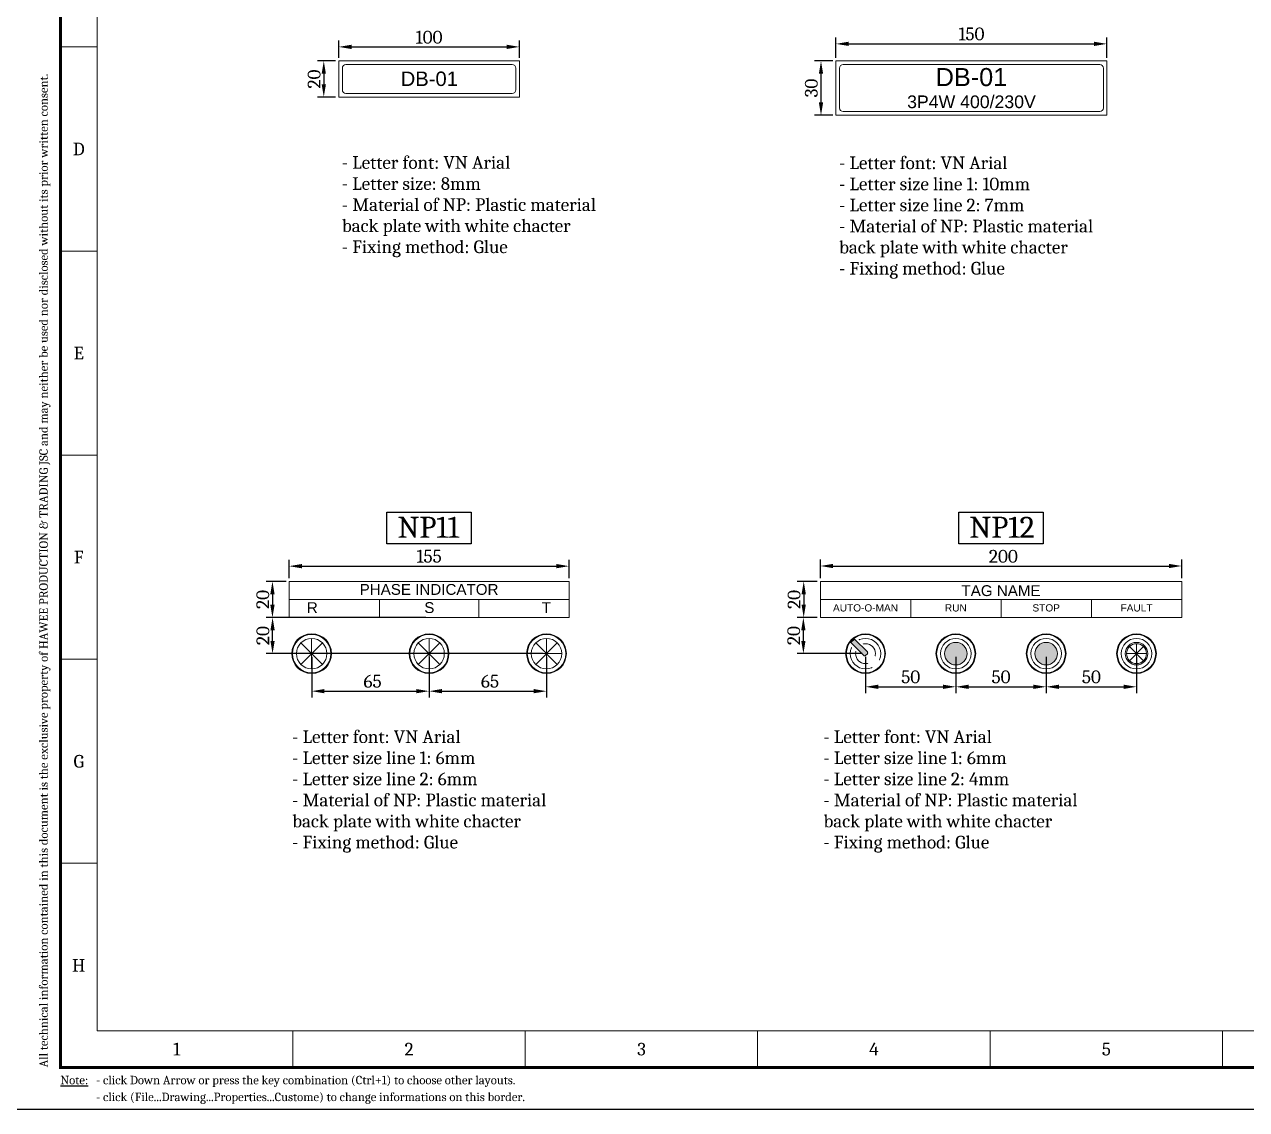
# Model space of a CAD drawing. Header units: millimetres. Extents: x -116965 to 323937, y 291661 to 566926.
# Drawn here: x -66858 to -62800, y 323790 to 327392 of the extents above; entities that cross this region are included whole.
import ezdxf
from ezdxf.enums import TextEntityAlignment as Align

# ---------------------------------------------------------------- set-up
doc = ezdxf.new("R2010")
doc.units = ezdxf.units.MM
doc.set_wipeout_variables(frame=1)
doc.header["$PDMODE"] = 35
doc.layers.get('0').update_dxf_attribs({"lineweight": 18})
doc.layers.add('hw_Punch', color=3, linetype='Continuous', lineweight=9)
doc.styles.add('hwBorder', font='Cambria.ttf')
doc.styles.add('hwTech', font='Cambria.ttf')
doc.styles.get("Standard").update_dxf_attribs({"font": 'arial.ttf'})
doc.styles.add('style1', font='', dxfattribs={"height": 8})
doc.styles.add('style2', font='', dxfattribs={"height": 10})
doc.styles.add('style3', font='', dxfattribs={"height": 7})
doc.styles.add('style6', font='', dxfattribs={"height": 6})
doc.styles.get('style1').set_extended_font_data('VnArial')
doc.styles.get('style2').set_extended_font_data('VnArial')
doc.styles.get('style3').set_extended_font_data('VnArial')
doc.styles.get('style6').set_extended_font_data('VnArial')
doc.dimstyles.new('hwTech-1.4', dxfattribs={"dimscale": 17, "dimtxt": 2.5, "dimasz": 2.5, "dimexe": 1.25, "dimexo": 0.625, "dimtad": 1, "dimtxsty": 'hwTech', "dimcen": 2.5, "dimclrd": 3, "dimclre": 3, "dimclrt": 3, "dimadec": 0, "dimazin": 0, "dimtfac": 1, "dimtmove": 0, "dimatfit": 3, "dimfxl": 1, "dimarcsym": 0})

# ---------------------------------------------------------------- blocks, each defined once
blk = doc.blocks.new('*U1980')
at = {"color": 5}
for p, q in [((10, 126.01), (14.34, 126.01)), ((10, 101.81), (14.34, 101.81)), ((10, 77.61), (14.34, 77.61)), ((10, 53.41), (14.34, 53.41)), ((10, 29.2), (14.34, 29.2)), ((37.57, 5), (37.57, 9.34)), ((65.14, 5), (65.14, 9.34)), ((92.7, 5), (92.7, 9.34)), ((120.27, 5), (120.27, 9.34)), ((147.84, 5), (147.84, 9.34))]:
    blk.add_line(p, q, dxfattribs=at)
at = {"color": 5, "const_width": 0.35}
blk.add_lwpolyline([(10, 198.62), (285.68, 198.62), (285.68, 5), (10, 5)], close=True, dxfattribs=at)
at = {"color": 5}
blk.add_lwpolyline([(14.34, 194.28), (281.34, 194.28), (281.34, 9.34), (14.34, 9.34)], close=True, dxfattribs=at)
at = {"layer": 'Defpoints', "color": 4}
blk.add_lwpolyline([(0, 203.62), (290.68, 203.62), (290.68, 0), (0, 0)], close=True, dxfattribs=at)
at = {"color": 253, "style": 'hwBorder'}
blk.add_text('All technical information contained in this document is the exclusive property of HAWEE PRODUCTION & TRADING JSC and may neither be used nor disclosed without its prior written consent. ', height=1, rotation=90, dxfattribs=at).set_placement((8, 5), align=Align.MIDDLE_LEFT)
for s, p in [('D', (12.17, 113.91)), ('E', (12.17, 89.71)), ('F', (12.17, 65.51)), ('G', (12.17, 41.3)), ('H', (12.17, 17.1)), ('1', (23.78, 7.17)), ('2', (51.35, 7.17)), ('3', (78.92, 7.17)), ('4', (106.49, 7.17)), ('5', (134.06, 7.17))]:
    blk.add_text(s, height=1.5, dxfattribs=at).set_placement(p, align=Align.MIDDLE_CENTER)
at = {"color": 6, "style": 'hwBorder', "flags": 8}
for tag, p in [("DWG'SNAME", (266.34, 59)), ("DWG'SCODE2", (266.34, 51.05))]:
    blk.add_attdef(tag, text='', height=1.5, dxfattribs=at).set_placement(p, align=Align.MIDDLE_CENTER)
at = {"color": 253, "style": 'hwBorder', "flags": 8}
for tag, p in [('REV_0', (253.34, 43.79)), ('REV_MODIFY0', (264.34, 44.1)), ('REV_DATE0', (277.34, 44.1)), ('REV_1', (253.34, 40.48)), ('REV_MODIFY1', (264.34, 40.79)), ('REV_DATE1', (277.34, 40.79)), ('REV_MODIFY2', (264.34, 37.48)), ('REV_DATE2', (277.34, 37.48)), ('REV_2', (253.34, 37.17)), ('REV_3', (253.34, 33.86)), ('REV_MODIFY3', (264.34, 34.17)), ('REV_DATE3', (277.34, 34.17)), ('REV_4', (253.34, 30.55)), ('REV_MODIFY4', (264.34, 30.86)), ('REV_DATE4', (277.34, 30.86))]:
    blk.add_attdef(tag, text='', height=1, dxfattribs=at).set_placement(p, align=Align.MIDDLE_CENTER)
at = {"color": 6, "style": 'hwBorder', "flags": 8}
for tag, p in [('TOLERANCE', (261.54, 27.22)), ('PAGE', (259.34, 15.3))]:
    blk.add_attdef(tag, text='', height=1.5, dxfattribs=at).set_placement(p, align=Align.MIDDLE_LEFT)
at = {"layer": 'Defpoints', "color": 253, "style": 'hwBorder'}
for s, p in [('%%UNote:', (10, 3.5)), ('- click Down Arrow or press the key combination (Ctrl+1) to choose other layouts.', (14.23, 3.5)), ('- click (File...Drawing...Properties...Custome) to change informations on this border.', (14.23, 1.5))]:
    blk.add_text(s, height=1, dxfattribs=at).set_placement(p, align=Align.MIDDLE_LEFT)
blk = doc.blocks.new('*D434')
at = {"color": 3, "lineweight": -2, "transparency": 16777216}
for p, q in [((-65988.9, 325543.3), (-66056.1, 325543.3)), ((-66034.8, 325500.8), (-66034.8, 325465.8)), ((-65990.2, 325423.3), (-66056.1, 325423.3))]:
    blk.add_line(p, q, dxfattribs=at)
at = {"color": 3, "lineweight": -3, "transparency": 16777216}
for points in [[(-66041.9, 325500.8), (-66027.7, 325500.8), (-66034.8, 325543.3)], [(-66041.9, 325465.8), (-66027.7, 325465.8), (-66034.8, 325423.3)]]:
    blk.add_solid(points, dxfattribs=at)
at = {"layer": 'Defpoints', "color": 0, "lineweight": -3, "transparency": 16777216}
for p in [(-65978.3, 325543.3), (-66034.8, 325423.3), (-65979.5, 325423.3)]:
    blk.add_point(p, dxfattribs=at)
at = {"color": 3, "transparency": 16777216, "insert": (-66066.9, 325483.3), "char_height": 42.5, "attachment_point": 5, "rotation": 90, "style": 'hwTech'}
blk.add_mtext('20', dxfattribs=at)
blk = doc.blocks.new('*D435')
at = {"color": 3, "lineweight": -2, "transparency": 16777216}
for p, q in [((-65979.5, 325553.9), (-65979.5, 325615)), ((-65937, 325593.8), (-65092, 325593.8)), ((-65049.5, 325553.9), (-65049.5, 325615))]:
    blk.add_line(p, q, dxfattribs=at)
at = {"color": 3, "lineweight": -3, "transparency": 16777216}
for points in [[(-65937, 325600.9), (-65937, 325586.7), (-65979.5, 325593.8)], [(-65092, 325600.9), (-65092, 325586.7), (-65049.5, 325593.8)]]:
    blk.add_solid(points, dxfattribs=at)
at = {"layer": 'Defpoints', "color": 0, "lineweight": -3, "transparency": 16777216}
for p in [(-65049.5, 325593.8), (-65979.5, 325543.3), (-65049.5, 325543.3)]:
    blk.add_point(p, dxfattribs=at)
at = {"color": 3, "transparency": 16777216, "insert": (-65514.5, 325626.7), "char_height": 42.5, "attachment_point": 5, "style": 'hwTech'}
blk.add_mtext('155', dxfattribs=at)
blk = doc.blocks.new('*D436')
at = {"color": 3, "lineweight": -2, "transparency": 16777216}
for p, q in [((-65904.5, 325292.7), (-65904.5, 325157.5)), ((-65514.5, 325292.7), (-65514.5, 325157.5)), ((-65862, 325178.7), (-65557, 325178.7))]:
    blk.add_line(p, q, dxfattribs=at)
at = {"color": 3, "lineweight": -3, "transparency": 16777216}
for points in [[(-65862, 325185.8), (-65862, 325171.7), (-65904.5, 325178.7)], [(-65557, 325185.8), (-65557, 325171.7), (-65514.5, 325178.7)]]:
    blk.add_solid(points, dxfattribs=at)
at = {"layer": 'Defpoints', "color": 0, "lineweight": -3, "transparency": 16777216}
for p in [(-65904.5, 325303.3), (-65514.5, 325303.3), (-65514.5, 325178.7)]:
    blk.add_point(p, dxfattribs=at)
at = {"color": 3, "transparency": 16777216, "insert": (-65702.3, 325211.6), "char_height": 42.5, "attachment_point": 5, "style": 'hwTech'}
blk.add_mtext('65', dxfattribs=at)
blk = doc.blocks.new('*D437')
at = {"color": 3, "lineweight": -2, "transparency": 16777216}
for p, q in [((-65525.2, 325423.3), (-66055.7, 325423.3)), ((-66034.4, 325345.8), (-66034.4, 325380.8)), ((-65135.2, 325303.3), (-66055.7, 325303.3))]:
    blk.add_line(p, q, dxfattribs=at)
at = {"color": 3, "lineweight": -3, "transparency": 16777216}
for points in [[(-66041.5, 325380.8), (-66027.3, 325380.8), (-66034.4, 325423.3)], [(-66041.5, 325345.8), (-66027.3, 325345.8), (-66034.4, 325303.3)]]:
    blk.add_solid(points, dxfattribs=at)
at = {"layer": 'Defpoints', "color": 0, "lineweight": -3, "transparency": 16777216}
for p in [(-66034.4, 325423.3), (-65514.5, 325423.3), (-65124.5, 325303.3)]:
    blk.add_point(p, dxfattribs=at)
at = {"color": 3, "transparency": 16777216, "insert": (-66066.5, 325363.3), "char_height": 42.5, "attachment_point": 5, "rotation": 90, "style": 'hwTech'}
blk.add_mtext('20', dxfattribs=at)
blk = doc.blocks.new('phase indicator')
for p, q in [((5, 10), (160, 10)), ((55, 10), (55, 0)), ((110, 10), (110, 0))]:
    blk.add_line(p, q)
blk.add_lwpolyline([(160, 0), (160, 20), (5, 20), (5, 0)], close=True)
at = {"style": 'style6'}
blk.add_attdef('PHASE_INDICATOR', text='', height=6, dxfattribs=at).set_placement((82.48, 12.55), align=Align.CENTER)
for tag, p in [('R', (14.83, 2.49)), ('S', (79.83, 2.49)), ('T', (144.83, 2.49))]:
    blk.add_attdef(tag, p, '', height=6, dxfattribs=at)
blk = doc.blocks.new('phase indicator 1')
at = {"color": 1, "lineweight": 5}
for p, q in [((12.5, -28.43), (12.5, -11.57)), ((4.07, -20), (20.93, -20)), ((6.54, -25.96), (18.46, -14.04)), ((18.46, -25.96), (6.54, -14.04))]:
    blk.add_line(p, q, dxfattribs=at)
at = {"color": 2, "lineweight": 5}
for p, q in [((77.5, -28.43), (77.5, -11.57)), ((69.07, -20), (85.93, -20)), ((71.54, -25.96), (83.46, -14.04)), ((83.46, -25.96), (71.54, -14.04))]:
    blk.add_line(p, q, dxfattribs=at)
at = {"color": 5, "lineweight": 5}
for p, q in [((142.5, -28.43), (142.5, -11.57)), ((134.07, -20), (150.93, -20)), ((136.54, -25.96), (148.46, -14.04)), ((148.46, -25.96), (136.54, -14.04))]:
    blk.add_line(p, q, dxfattribs=at)
at = {"color": 0, "lineweight": 5}
for centre, radius in [((12.5, -20), 11), ((12.5, -20), 10.63), ((77.5, -20), 11), ((77.5, -20), 10.63), ((142.5, -20), 11), ((142.5, -20), 10.63)]:
    blk.add_circle(centre, radius, dxfattribs=at)
at = {"layer": 'hw_Punch', "lineweight": 5}
for centre in [(12.5, -20), (77.5, -20), (142.5, -20)]:
    blk.add_circle(centre, 8.43, dxfattribs=at)
blk.add_blockref('phase indicator', (-5, 0)).add_auto_attribs({'T': 'T', 'R': 'R', 'S': 'S', 'PHASE_INDICATOR': 'PHASE INDICATOR'})
blk = doc.blocks.new('*D438')
at = {"color": 3, "lineweight": -2, "transparency": 16777216}
for p, q in [((-65825.2, 327271.2), (-65885.5, 327271.2)), ((-65864.3, 327228.7), (-65864.3, 327193.7)), ((-65825.2, 327151.2), (-65885.5, 327151.2))]:
    blk.add_line(p, q, dxfattribs=at)
at = {"color": 3, "lineweight": -3, "transparency": 16777216}
for points in [[(-65871.3, 327228.7), (-65857.2, 327228.7), (-65864.3, 327271.2)], [(-65871.3, 327193.7), (-65857.2, 327193.7), (-65864.3, 327151.2)]]:
    blk.add_solid(points, dxfattribs=at)
at = {"layer": 'Defpoints', "color": 0, "lineweight": -3, "transparency": 16777216}
for p in [(-65814.5, 327271.2), (-65864.3, 327151.2), (-65814.5, 327151.2)]:
    blk.add_point(p, dxfattribs=at)
at = {"color": 3, "transparency": 16777216, "insert": (-65896.4, 327211.2), "char_height": 42.5, "attachment_point": 5, "rotation": 90, "style": 'hwTech'}
blk.add_mtext('20', dxfattribs=at)
blk = doc.blocks.new('*D439')
at = {"color": 3, "lineweight": -2, "transparency": 16777216}
for p, q in [((-65814.5, 327281.8), (-65814.5, 327339.3)), ((-65214.5, 327281.8), (-65214.5, 327339.3)), ((-65772, 327318), (-65257, 327318))]:
    blk.add_line(p, q, dxfattribs=at)
at = {"color": 3, "lineweight": -3, "transparency": 16777216}
for points in [[(-65772, 327325.1), (-65772, 327310.9), (-65814.5, 327318)], [(-65257, 327325.1), (-65257, 327310.9), (-65214.5, 327318)]]:
    blk.add_solid(points, dxfattribs=at)
at = {"layer": 'Defpoints', "color": 0, "lineweight": -3, "transparency": 16777216}
for p in [(-65214.5, 327318), (-65814.5, 327271.2), (-65214.5, 327271.2)]:
    blk.add_point(p, dxfattribs=at)
at = {"color": 3, "transparency": 16777216, "insert": (-65514.5, 327350.1), "char_height": 42.5, "attachment_point": 5, "style": 'hwTech'}
blk.add_mtext('100', dxfattribs=at)
blk = doc.blocks.new('*D440')
at = {"color": 3, "lineweight": -2, "transparency": 16777216}
for p, q in [((-64173.9, 327271.2), (-64234.2, 327271.2)), ((-64213, 327228.7), (-64213, 327133.7)), ((-64173.9, 327091.2), (-64234.2, 327091.2))]:
    blk.add_line(p, q, dxfattribs=at)
at = {"color": 3, "lineweight": -3, "transparency": 16777216}
for points in [[(-64220.1, 327228.7), (-64205.9, 327228.7), (-64213, 327271.2)], [(-64220.1, 327133.7), (-64205.9, 327133.7), (-64213, 327091.2)]]:
    blk.add_solid(points, dxfattribs=at)
at = {"layer": 'Defpoints', "color": 0, "lineweight": -3, "transparency": 16777216}
for p in [(-64163.3, 327271.2), (-64213, 327091.2), (-64163.3, 327091.2)]:
    blk.add_point(p, dxfattribs=at)
at = {"color": 3, "transparency": 16777216, "insert": (-64245.1, 327181.2), "char_height": 42.5, "attachment_point": 5, "rotation": 90, "style": 'hwTech'}
blk.add_mtext('30', dxfattribs=at)
blk = doc.blocks.new('*D441')
at = {"color": 3, "lineweight": -2, "transparency": 16777216}
for p, q in [((-64163.3, 327281.8), (-64163.3, 327349.3)), ((-63263.3, 327281.8), (-63263.3, 327349.3)), ((-64120.8, 327328), (-63305.8, 327328))]:
    blk.add_line(p, q, dxfattribs=at)
at = {"color": 3, "lineweight": -3, "transparency": 16777216}
for points in [[(-64120.8, 327335.1), (-64120.8, 327321), (-64163.3, 327328)], [(-63305.8, 327335.1), (-63305.8, 327321), (-63263.3, 327328)]]:
    blk.add_solid(points, dxfattribs=at)
at = {"layer": 'Defpoints', "color": 0, "lineweight": -3, "transparency": 16777216}
for p in [(-63263.3, 327328), (-64163.3, 327271.2), (-63263.3, 327271.2)]:
    blk.add_point(p, dxfattribs=at)
at = {"color": 3, "transparency": 16777216, "insert": (-63713.3, 327360.9), "char_height": 42.5, "attachment_point": 5, "style": 'hwTech'}
blk.add_mtext('150', dxfattribs=at)
blk = doc.blocks.new('TÊN TỦ SIZE 01')
for p, q in [((2, 16), (2, 4)), ((96, 18), (4, 18)), ((98, 4), (98, 16)), ((4, 2), (96, 2))]:
    blk.add_line(p, q)
blk.add_lwpolyline([(100, 0), (100, 20), (0, 20), (0, 0)], close=True)
for centre, start, end in [((4, 16), 90, 180), ((96, 16), 0, 90), ((4, 4), 180, 270), ((96, 4), 270, 0)]:
    blk.add_arc(centre, 2, start, end)
at = {"style": 'style1'}
blk.add_attdef('DB-01', text='', height=8, dxfattribs=at).set_placement((50.11, 6.16), align=Align.CENTER)
blk = doc.blocks.new('TÊN TỦ SIZE 02')
for p, q in [((146, 28), (4, 28)), ((2, 26), (2, 4)), ((148, 4), (148, 26)), ((4, 2), (146, 2))]:
    blk.add_line(p, q)
blk.add_lwpolyline([(150, 0), (150, 30), (0, 30), (0, 0)], close=True)
for centre, start, end in [((4, 26), 90, 180), ((146, 26), 0, 90), ((4, 4), 180, 270), ((146, 4), 270, 0)]:
    blk.add_arc(centre, 2, start, end)
for tag, height, style, p in [('DB-01', 10, 'style2', (75, 16.1)), ('3P4W400/230V', 7, 'style3', (75, 3.92))]:
    blk.add_attdef(tag, text='', height=height, dxfattribs=dict(style=style)).set_placement(p, align=Align.CENTER)
blk = doc.blocks.new('*U89')
for points in [[(200, 10), (200, 20), (0, 20), (0, 10)], [(50, 0), (50, 10), (0, 10), (0, 0)], [(100, 0), (100, 10), (50, 10), (50, 0)], [(150, 0), (150, 10), (100, 10), (100, 0)], [(200, 0), (200, 10), (150, 10), (150, 0)]]:
    blk.add_lwpolyline(points, close=True)
for tag, height, p in [('C4', 6, (100, 11.87)), ('OP1', 4, (25, 3.34)), ('OP2', 4, (75, 3.34)), ('OP3', 4, (125, 3.34)), ('OP4', 4, (175, 3.34))]:
    blk.add_attdef(tag, text='', height=height).set_placement(p, align=Align.CENTER)
blk = doc.blocks.new('CHUYỂN MẠCH')
for radius in [11, 10.63, 5.5]:
    blk.add_circle((0, 0), radius)
at = {"layer": 'hw_Punch'}
blk.add_circle((0, 0), 8.43, dxfattribs=at)
at = {"color": 1}
blk.add_wipeout([(-4.41, 8.3), (-4.43, 8.32), (-4.48, 8.37), (-4.54, 8.41), (-4.6, 8.45), (-4.66, 8.48), (-4.72, 8.51), (-4.78, 8.54), (-4.85, 8.57), (-4.91, 8.58), (-4.98, 8.6), (-5.05, 8.61), (-5.12, 8.62), (-5.19, 8.62), (-5.25, 8.62), (-5.32, 8.61), (-5.39, 8.6), (-5.46, 8.58), (-5.53, 8.57), (-5.59, 8.54), (-5.65, 8.51), (-5.72, 8.48), (-5.78, 8.45), (-5.83, 8.41), (-5.89, 8.37), (-5.94, 8.32), (-5.99, 8.27), (-8.3, 5.96), (-8.32, 5.94), (-8.37, 5.89), (-8.41, 5.83), (-8.45, 5.78), (-8.48, 5.72), (-8.51, 5.65), (-8.54, 5.59), (-8.57, 5.53), (-8.58, 5.46), (-8.6, 5.39), (-8.61, 5.32), (-8.62, 5.25), (-8.62, 5.19), (-8.62, 5.12), (-8.61, 5.05), (-8.6, 4.98), (-8.58, 4.91), (-8.57, 4.85), (-8.54, 4.78), (-8.51, 4.72), (-8.48, 4.66), (-8.45, 4.6), (-8.41, 4.54), (-8.37, 4.48), (-8.32, 4.43), (-8.27, 4.38), (4.38, -8.27), (4.43, -8.32), (4.48, -8.37), (4.54, -8.41), (4.6, -8.45), (4.66, -8.48), (4.72, -8.51), (4.78, -8.54), (4.85, -8.57), (4.91, -8.58), (4.98, -8.6), (5.05, -8.61), (5.12, -8.62), (5.19, -8.62), (5.25, -8.62), (5.32, -8.61), (5.39, -8.6), (5.46, -8.58), (5.53, -8.57), (5.59, -8.54), (5.65, -8.51), (5.72, -8.48), (5.78, -8.45), (5.83, -8.41), (5.89, -8.37), (5.94, -8.32), (5.99, -8.27), (8.3, -5.96), (8.32, -5.94), (8.37, -5.89), (8.41, -5.83), (8.45, -5.78), (8.48, -5.72), (8.51, -5.65), (8.54, -5.59), (8.57, -5.53), (8.58, -5.46), (8.6, -5.39), (8.61, -5.32), (8.62, -5.25), (8.62, -5.19), (8.62, -5.12), (8.61, -5.05), (8.6, -4.98), (8.58, -4.91), (8.57, -4.85), (8.54, -4.78), (8.51, -4.72), (8.48, -4.66), (8.45, -4.6), (8.41, -4.54), (8.37, -4.48), (8.32, -4.43), (8.27, -4.38)], dxfattribs=at)
h = blk.add_hatch(color=1)
h.paths.add_polyline_path([(-0.92, -1.02, 0.414214), (0.01, -1.02), (1.02, -0.01, 0.414214), (1.02, 0.92), (-4.91, 6.86, 0.082071), (-6.86, 4.91)])
h.paths.add_polyline_path([(-4.91, 6.86), (-6.16, 8.1), (-8.1, 6.16), (-6.86, 4.91, -0.082071)])
blk.add_lwpolyline([(0.01, -1.02), (1.02, -0.01, 0.414214), (1.02, 0.92), (-6.16, 8.1), (-8.1, 6.16), (-0.92, -1.02, 0.414214)], format="xyb", close=True, dxfattribs=at)
blk = doc.blocks.new('*U86')
blk.add_blockref('CHUYỂN MẠCH', (0, 0))
blk = doc.blocks.new('GREEN BUTTON')
blk.add_hatch(color=3).paths.add_polyline_path([(-6.23, 0, 1), (6.23, 0, 1)])
for radius in [11, 10.63]:
    blk.add_circle((0, 0), radius)
at = {"color": 3}
blk.add_circle((0, 0), 6.23, dxfattribs=at)
at = {"layer": 'hw_Punch'}
blk.add_circle((0, 0), 8.43, dxfattribs=at)
blk = doc.blocks.new('*U81')
blk.add_blockref('GREEN BUTTON', (0, 0))
blk = doc.blocks.new('RED BUTTON')
blk.add_hatch(color=1).paths.add_polyline_path([(-6.23, 0, 1), (6.23, 0, 1)])
for radius in [11, 10.63]:
    blk.add_circle((0, 0), radius)
at = {"color": 1}
blk.add_circle((0, 0), 6.23, dxfattribs=at)
at = {"layer": 'hw_Punch'}
blk.add_circle((0, 0), 8.43, dxfattribs=at)
blk = doc.blocks.new('*U80')
blk.add_blockref('RED BUTTON', (0, 0))
blk = doc.blocks.new('YELLOW LIGHT')
at = {"color": 2}
for p, q in [((-5.5, 0), (5.5, 0)), ((3.89, 3.89), (-3.89, -3.89)), ((-3.89, 3.89), (3.89, -3.89)), ((0, -5.5), (0, 5.5))]:
    blk.add_line(p, q, dxfattribs=at)
for radius in [11, 10.63]:
    blk.add_circle((0, 0), radius)
for radius in [6.23, 5.5]:
    blk.add_circle((0, 0), radius, dxfattribs=at)
at = {"layer": 'hw_Punch'}
blk.add_circle((0, 0), 8.43, dxfattribs=at)
blk = doc.blocks.new('*U88')
blk.add_blockref('YELLOW LIGHT', (0, 0))
blk = doc.blocks.new('*D427')
at = {"color": 3, "lineweight": -2, "transparency": 16777216}
for p, q in [((-64225.8, 325543.3), (-64291.7, 325543.3)), ((-64270.4, 325500.8), (-64270.4, 325465.8)), ((-64225.8, 325423.3), (-64291.7, 325423.3))]:
    blk.add_line(p, q, dxfattribs=at)
at = {"color": 3, "lineweight": -3, "transparency": 16777216}
for points in [[(-64277.5, 325500.8), (-64263.3, 325500.8), (-64270.4, 325543.3)], [(-64277.5, 325465.8), (-64263.3, 325465.8), (-64270.4, 325423.3)]]:
    blk.add_solid(points, dxfattribs=at)
at = {"layer": 'Defpoints', "color": 0, "lineweight": -3, "transparency": 16777216}
for p in [(-64215.1, 325543.3), (-64270.4, 325423.3), (-64215.1, 325423.3)]:
    blk.add_point(p, dxfattribs=at)
at = {"color": 3, "transparency": 16777216, "insert": (-64302.5, 325483.3), "char_height": 42.5, "attachment_point": 5, "rotation": 90, "style": 'hwTech'}
blk.add_mtext('20', dxfattribs=at)
blk = doc.blocks.new('*D428')
at = {"color": 3, "lineweight": -2, "transparency": 16777216}
for p, q in [((-64225.8, 325423.3), (-64292.7, 325423.3)), ((-64271.5, 325345.8), (-64271.5, 325380.8)), ((-64075.8, 325303.3), (-64292.7, 325303.3))]:
    blk.add_line(p, q, dxfattribs=at)
at = {"color": 3, "lineweight": -3, "transparency": 16777216}
for points in [[(-64278.6, 325380.8), (-64264.4, 325380.8), (-64271.5, 325423.3)], [(-64278.6, 325345.8), (-64264.4, 325345.8), (-64271.5, 325303.3)]]:
    blk.add_solid(points, dxfattribs=at)
at = {"layer": 'Defpoints', "color": 0, "lineweight": -3, "transparency": 16777216}
for p in [(-64271.5, 325423.3), (-64215.1, 325423.3), (-64065.1, 325303.3)]:
    blk.add_point(p, dxfattribs=at)
at = {"color": 3, "transparency": 16777216, "insert": (-64303.6, 325363.3), "char_height": 42.5, "attachment_point": 5, "rotation": 90, "style": 'hwTech'}
blk.add_mtext('20', dxfattribs=at)
blk = doc.blocks.new('*D429')
at = {"color": 3, "lineweight": -2, "transparency": 16777216}
for p, q in [((-64215.1, 325553.9), (-64215.1, 325615.6)), ((-64172.6, 325594.3), (-63057.6, 325594.3)), ((-63015.1, 325553.9), (-63015.1, 325615.6))]:
    blk.add_line(p, q, dxfattribs=at)
at = {"color": 3, "lineweight": -3, "transparency": 16777216}
for points in [[(-64172.6, 325601.4), (-64172.6, 325587.3), (-64215.1, 325594.3)], [(-63057.6, 325601.4), (-63057.6, 325587.3), (-63015.1, 325594.3)]]:
    blk.add_solid(points, dxfattribs=at)
at = {"layer": 'Defpoints', "color": 0, "lineweight": -3, "transparency": 16777216}
for p in [(-63015.1, 325594.3), (-64215.1, 325543.3), (-63015.1, 325543.3)]:
    blk.add_point(p, dxfattribs=at)
at = {"color": 3, "transparency": 16777216, "insert": (-63607.3, 325626.5), "char_height": 42.5, "attachment_point": 5, "style": 'hwTech'}
blk.add_mtext('200', dxfattribs=at)
blk = doc.blocks.new('*D430')
at = {"color": 3, "lineweight": -2, "transparency": 16777216}
for p, q in [((-64065.1, 325292.7), (-64065.1, 325172)), ((-63765.1, 325292.7), (-63765.1, 325172)), ((-64022.6, 325193.2), (-63807.6, 325193.2))]:
    blk.add_line(p, q, dxfattribs=at)
at = {"color": 3, "lineweight": -3, "transparency": 16777216}
for points in [[(-64022.6, 325200.3), (-64022.6, 325186.1), (-64065.1, 325193.2)], [(-63807.6, 325200.3), (-63807.6, 325186.1), (-63765.1, 325193.2)]]:
    blk.add_solid(points, dxfattribs=at)
at = {"layer": 'Defpoints', "color": 0, "lineweight": -3, "transparency": 16777216}
for p in [(-64065.1, 325303.3), (-63765.1, 325303.3), (-63765.1, 325193.2)]:
    blk.add_point(p, dxfattribs=at)
at = {"color": 3, "transparency": 16777216, "insert": (-63915.1, 325226.1), "char_height": 42.5, "attachment_point": 5, "style": 'hwTech'}
blk.add_mtext('50', dxfattribs=at)
blk = doc.blocks.new('*D431')
at = {"color": 3, "lineweight": -2, "transparency": 16777216}
for p, q in [((-63765.1, 325292.7), (-63765.1, 325172)), ((-63465.1, 325292.7), (-63465.1, 325172)), ((-63722.6, 325193.2), (-63507.6, 325193.2))]:
    blk.add_line(p, q, dxfattribs=at)
at = {"color": 3, "lineweight": -3, "transparency": 16777216}
for points in [[(-63722.6, 325200.3), (-63722.6, 325186.1), (-63765.1, 325193.2)], [(-63507.6, 325200.3), (-63507.6, 325186.1), (-63465.1, 325193.2)]]:
    blk.add_solid(points, dxfattribs=at)
at = {"layer": 'Defpoints', "color": 0, "lineweight": -3, "transparency": 16777216}
for p in [(-63765.1, 325303.3), (-63465.1, 325303.3), (-63465.1, 325193.2)]:
    blk.add_point(p, dxfattribs=at)
at = {"color": 3, "transparency": 16777216, "insert": (-63615.1, 325226.1), "char_height": 42.5, "attachment_point": 5, "style": 'hwTech'}
blk.add_mtext('50', dxfattribs=at)
blk = doc.blocks.new('*D432')
at = {"color": 3, "lineweight": -2, "transparency": 16777216}
for p, q in [((-63465.1, 325292.7), (-63465.1, 325172)), ((-63165.1, 325292.7), (-63165.1, 325172)), ((-63422.6, 325193.2), (-63207.6, 325193.2))]:
    blk.add_line(p, q, dxfattribs=at)
at = {"color": 3, "lineweight": -3, "transparency": 16777216}
for points in [[(-63422.6, 325200.3), (-63422.6, 325186.1), (-63465.1, 325193.2)], [(-63207.6, 325200.3), (-63207.6, 325186.1), (-63165.1, 325193.2)]]:
    blk.add_solid(points, dxfattribs=at)
at = {"layer": 'Defpoints', "color": 0, "lineweight": -3, "transparency": 16777216}
for p in [(-63465.1, 325303.3), (-63165.1, 325303.3), (-63165.1, 325193.2)]:
    blk.add_point(p, dxfattribs=at)
at = {"color": 3, "transparency": 16777216, "insert": (-63315.1, 325226.1), "char_height": 42.5, "attachment_point": 5, "style": 'hwTech'}
blk.add_mtext('50', dxfattribs=at)
blk = doc.blocks.new('*D433')
at = {"color": 3, "lineweight": -2, "transparency": 16777216}
for p, q in [((-65514.5, 325292.7), (-65514.5, 325157.5)), ((-65124.5, 325292.7), (-65124.5, 325157.5)), ((-65472, 325178.7), (-65167, 325178.7))]:
    blk.add_line(p, q, dxfattribs=at)
at = {"color": 3, "lineweight": -3, "transparency": 16777216}
for points in [[(-65472, 325185.8), (-65472, 325171.7), (-65514.5, 325178.7)], [(-65167, 325185.8), (-65167, 325171.7), (-65124.5, 325178.7)]]:
    blk.add_solid(points, dxfattribs=at)
at = {"layer": 'Defpoints', "color": 0, "lineweight": -3, "transparency": 16777216}
for p in [(-65514.5, 325303.3), (-65124.5, 325303.3), (-65124.5, 325178.7)]:
    blk.add_point(p, dxfattribs=at)
at = {"color": 3, "transparency": 16777216, "insert": (-65312.3, 325211.6), "char_height": 42.5, "attachment_point": 5, "style": 'hwTech'}
blk.add_mtext('65', dxfattribs=at)

msp = doc.modelspace()

# ---------------------------------------------------------------- linework, layer by layer
at = {"lineweight": -3, "ltscale": 5}
for p, q in [((-65654.539458, 325668.285998), (-65654.539458, 325773.285998)), ((-65654.539458, 325773.285998), (-65374.539458, 325773.285998)), ((-65374.539458, 325773.285998), (-65374.539458, 325668.285998)), ((-63755.143445, 325668.285998), (-63755.143445, 325773.285998)), ((-63755.143445, 325773.285998), (-63475.143445, 325773.285998)), ((-63475.143445, 325773.285998), (-63475.143445, 325668.285998)), ((-65374.539458, 325668.285998), (-65654.539458, 325668.285998)), ((-63475.143445, 325668.285998), (-63755.143445, 325668.285998))]:
    msp.add_line(p, q, dxfattribs=at)

# ---------------------------------------------------------------- block references
at = {"ltscale": 5, "xscale": 28, "yscale": 28, "zscale": 28}
msp.add_blockref('*U1980', (-67018.972165, 323789.550121), dxfattribs=at)
at = {"xscale": 6, "yscale": 6, "zscale": 6}
for name, p, values in [('TÊN TỦ SIZE 01', (-65814.539458, 327151.150828), {'DB-01': 'DB-01'}), ('TÊN TỦ SIZE 02', (-64163.275656, 327091.150828), {'3P4W400/230V': '3P4W 400/230V', 'DB-01': 'DB-01'}), ('*U89', (-64215.143445, 325423.285998), {'C4': 'TAG NAME', 'OP4': 'FAULT', 'OP3': 'STOP', 'OP2': 'RUN', 'OP1': 'AUTO-O-MAN'})]:
    msp.add_blockref(name, p, dxfattribs=at).add_auto_attribs(values)
for name, p in [('phase indicator 1', (-65979.539458, 325423.285998)), ('*U81', (-63765.143445, 325303.285998)), ('*U80', (-63465.143445, 325303.285998)), ('*U88', (-63165.143445, 325303.285998))]:
    msp.add_blockref(name, p, dxfattribs=at)

# ---------------------------------------------------------------- texts
at = {"ltscale": 5, "char_height": 42, "attachment_point": 1, "style": 'hwTech'}
for s, insert, width in [('- Letter font: VN Arial\\P- Letter size: 8mm\\P- Material of NP: Plastic material \\Pback plate with white chacter\\P- Fixing method: Glue ', (-65804.307712, 326955.308648), 1159.08517823), ('- Letter font: VN Arial\\P- Letter size line 1: 10mm\\P- Letter size line 2: 7mm\\P- Material of NP: Plastic material \\Pback plate with white chacter\\P- Fixing method: Glue', (-64153.043909, 326954.06705), 1220.40703589), ('- Letter font: VN Arial\\P- Letter size line 1: 6mm\\P- Letter size line 2: 6mm\\P- Material of NP: Plastic material \\Pback plate with white chacter\\P- Fixing method: Glue', (-65969.307712, 325048.53968), 1138.96199184), ('- Letter font: VN Arial\\P- Letter size line 1: 6mm\\P- Letter size line 2: 4mm\\P- Material of NP: Plastic material \\Pback plate with white chacter\\P- Fixing method: Glue', (-64204.911698, 325048.53968), 1000.19301586)]:
    msp.add_mtext(s, dxfattribs=dict(at, insert=insert, width=width))
at = {"ltscale": 5, "char_height": 70, "attachment_point": 1, "style": 'hwTech'}
for s, insert in [('NP11', (-65619.562482, 325757.877541)), ('NP12', (-63720.166469, 325757.877541))]:
    msp.add_mtext(s, dxfattribs=dict(at, insert=insert))

# ---------------------------------------------------------------- dimensions: what is measured, and where the dimension line sits
for base, p1, p2, text, picture, middle in [((-63263.275656, 327328.038226), (-64163.275656, 327271.150828), (-63263.275656, 327271.150828), '150', '*D441', (-63713.275656, 327328.038226)), ((-65214.539458, 327318.006632), (-65814.539458, 327271.150828), (-65214.539458, 327271.150828), '100', '*D439', (-65514.539458, 327318.006632)), ((-63015.143445, 325594.344655), (-64215.143445, 325543.285998), (-63015.143445, 325543.285998), '200', '*D429', (-63607.343966, 325594.344655)), ((-65514.539458, 325178.734586), (-65904.539458, 325303.285998), (-65514.539458, 325303.285998), '65', '*D436', (-65702.299755, 325178.734586)), ((-65124.539458, 325178.734586), (-65514.539458, 325303.285998), (-65124.539458, 325303.285998), '65', '*D433', (-65312.299755, 325178.734586))]:
    dim = msp.add_linear_dim(base=base, p1=p1, p2=p2, text=text, dimstyle='hwTech-1.4')
    dim.commit()
    dim.dimension.update_dxf_attribs({"geometry": picture, "text_midpoint": middle, "dimtype": 160})
for base, p1, p2, text, picture, middle in [((-65864.256615, 327151.150828), (-65814.539458, 327271.150828), (-65814.539458, 327151.150828), '20', '*D438', (-65896.377814, 327211.150828)), ((-64212.992813, 327091.150828), (-64163.275656, 327271.150828), (-64163.275656, 327091.150828), '30', '*D440', (-64245.114011, 327181.150828)), ((-66034.802466, 325423.285998), (-65978.302821, 325543.285998), (-65979.539458, 325423.285998), '20', '*D434', (-66066.923665, 325483.285998)), ((-64270.406452, 325423.285998), (-64215.143445, 325543.285998), (-64215.143445, 325423.285998), '20', '*D427', (-64302.527651, 325483.285998)), ((-66034.416282, 325423.285998), (-65124.539458, 325303.285998), (-65514.539458, 325423.285998), '20', '*D437', (-66066.537481, 325363.285998))]:
    dim = msp.add_linear_dim(base=base, p1=p1, p2=p2, angle=90, text=text, dimstyle='hwTech-1.4')
    dim.commit()
    dim.dimension.update_dxf_attribs({"geometry": picture, "text_midpoint": middle})
for base, p1, p2, text, picture, middle in [((-65049.539458, 325593.767268), (-65979.539458, 325543.285998), (-65049.539458, 325543.285998), '155', '*D435', (-65514.539458, 325626.657836)), ((-63465.143445, 325193.208475), (-63765.143445, 325303.285998), (-63465.143445, 325303.285998), '50', '*D431', (-63615.143445, 325226.099044)), ((-63165.143445, 325193.208475), (-63465.143445, 325303.285998), (-63165.143445, 325303.285998), '50', '*D432', (-63315.143445, 325226.099044))]:
    dim = msp.add_linear_dim(base=base, p1=p1, p2=p2, text=text, dimstyle='hwTech-1.4')
    dim.commit()
    dim.dimension.update_dxf_attribs({"geometry": picture, "text_midpoint": middle})

# ---------------------------------------------------------------- next in the draw order: block references
at = {"xscale": 6, "yscale": 6, "zscale": 6}
msp.add_blockref('*U86', (-64065.143445, 325303.285998), dxfattribs=at)

# ---------------------------------------------------------------- next in the draw order: dimensions: what is measured, and where the dimension line sits
dim = msp.add_linear_dim(base=(-64271.486452, 325423.285998), p1=(-64065.143445, 325303.285998), p2=(-64215.143445, 325423.285998), angle=90, text='20', dimstyle='hwTech-1.4')
dim.commit()
dim.dimension.update_dxf_attribs({"geometry": '*D428', "text_midpoint": (-64303.607651, 325363.285998)})
dim = msp.add_linear_dim(base=(-63765.143445, 325193.208475), p1=(-64065.143445, 325303.285998), p2=(-63765.143445, 325303.285998), text='50', dimstyle='hwTech-1.4')
dim.commit()
dim.dimension.update_dxf_attribs({"geometry": '*D430', "text_midpoint": (-63915.143445, 325226.099044)})

doc.saveas('drawing.dxf')
